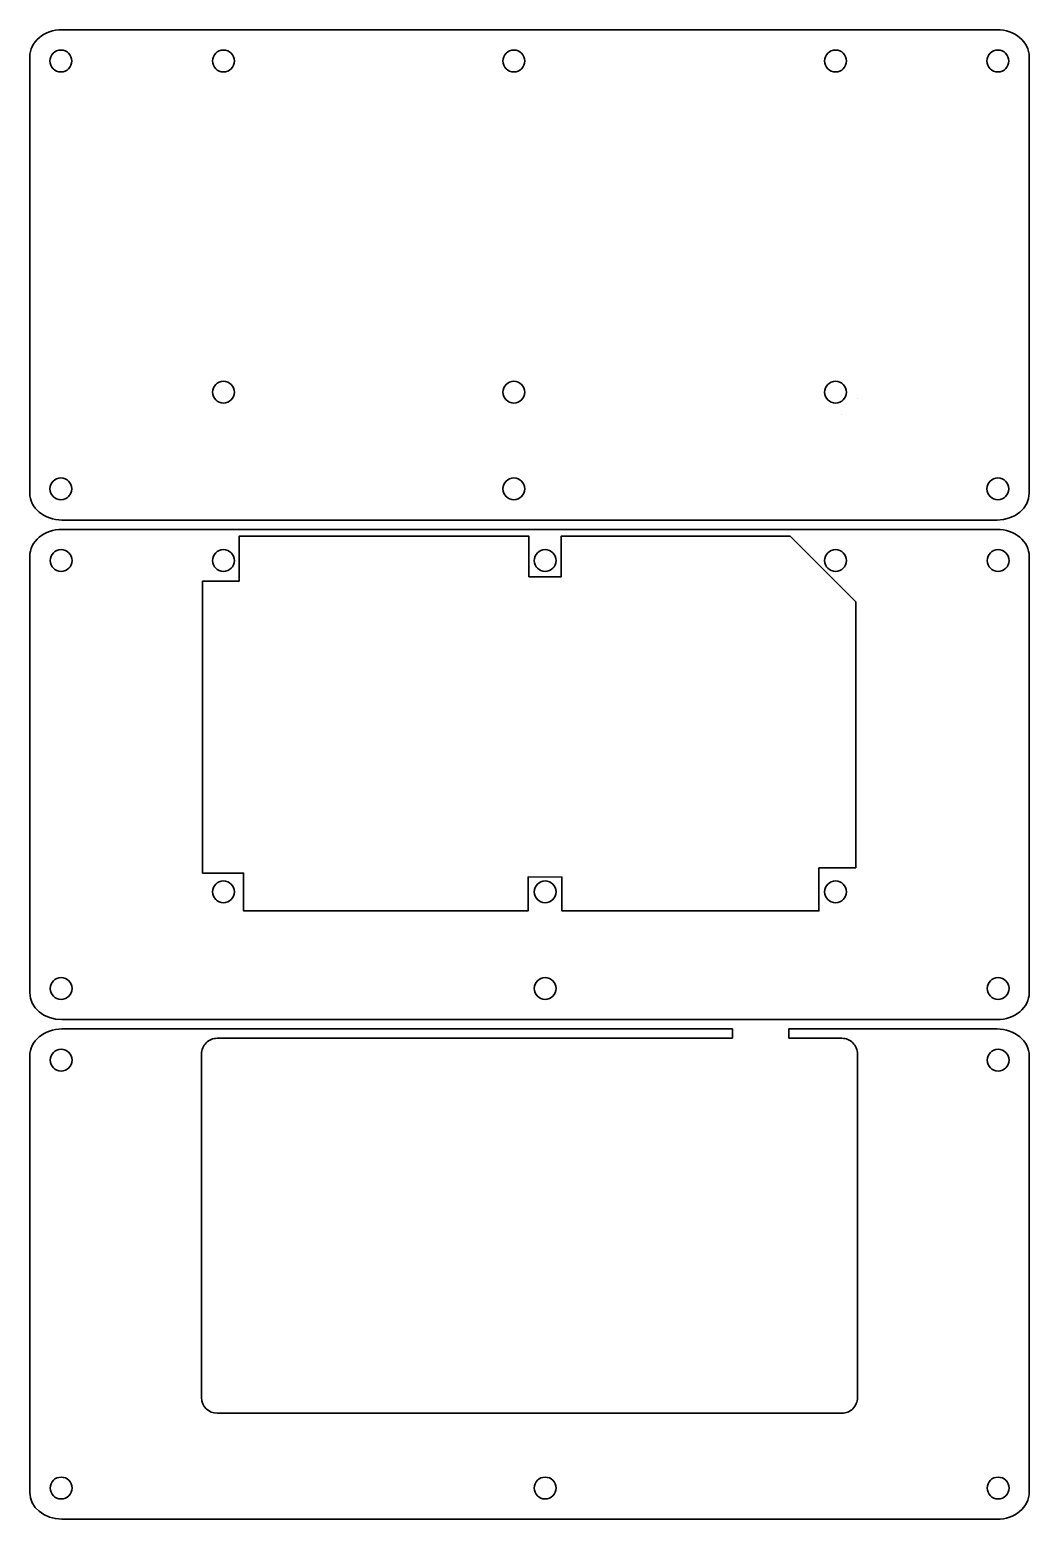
# Model space of a CAD drawing. Header units: millimetres. Extents: x 183 to 826, y -238 to 239.
# Drawn here: x 183.1 to 503.1, y -237.5 to 239.1 of the extents above; entities that cross this region are included whole.
import ezdxf

# ---------------------------------------------------------------- set-up
doc = ezdxf.new("R2010")
doc.units = ezdxf.units.MM
doc.header["$MEASUREMENT"] = 0
doc.layers.add('Layer 1', color=7, linetype='Continuous')

msp = doc.modelspace()

# ---------------------------------------------------------------- linework, layer by layer
at = {"layer": 'Layer 1', "lineweight": 35}
for points, knots in [([(492.782, 239.109), (495.5071, 239.109), (498.1207, 238.2019), (500.0476, 236.5875), (501.9745, 234.9731), (503.0572, 232.7834), (503.0572, 230.5003), (503.0572, 230.5003), (503.0572, 90.839), (503.0572, 90.839), (503.0572, 86.0845), (498.4568, 82.2302), (492.782, 82.2302), (492.782, 82.2302), (193.3324, 82.2302), (193.3324, 82.2302), (190.6073, 82.2302), (187.9937, 83.1372), (186.0668, 84.7517), (184.1398, 86.3661), (183.0572, 88.5558), (183.0572, 90.839), (183.0572, 90.839), (183.0572, 230.5003), (183.0572, 230.5003), (183.0572, 232.7834), (184.1399, 234.9731), (186.0668, 236.5875), (187.9937, 238.2019), (190.6073, 239.109), (193.3324, 239.109), (193.3324, 239.109), (492.782, 239.109), (492.782, 239.109)], [0, 0, 0, 0, 0.09090909, 0.09090909, 0.09090909, 0.18181818, 0.18181818, 0.18181818, 0.27272727, 0.27272727, 0.27272727, 0.36363636, 0.36363636, 0.36363636, 0.45454545, 0.45454545, 0.45454545, 0.54545455, 0.54545455, 0.54545455, 0.63636364, 0.63636364, 0.63636364, 0.72727273, 0.72727273, 0.72727273, 0.81818182, 0.81818182, 0.81818182, 0.90909091, 0.90909091, 0.90909091, 1, 1, 1, 1]), ([(189.5255, 229.1302), (189.5255, 231.0632), (191.0925, 232.6302), (193.0255, 232.6302), (194.9585, 232.6302), (196.5255, 231.0632), (196.5255, 229.1302), (196.5255, 227.1972), (194.9585, 225.6302), (193.0255, 225.6302), (191.0925, 225.6302), (189.5255, 227.1972), (189.5255, 229.1302)], [0, 0, 0, 0, 0.25, 0.25, 0.25, 0.5, 0.5, 0.5, 0.75, 0.75, 0.75, 1, 1, 1, 1]), ([(241.5572, 229.1302), (241.5572, 231.0632), (243.1242, 232.6302), (245.0572, 232.6302), (246.9902, 232.6302), (248.5572, 231.0632), (248.5572, 229.1302), (248.5572, 227.1972), (246.9902, 225.6302), (245.0572, 225.6302), (243.1242, 225.6302), (241.5572, 227.1972), (241.5572, 229.1302)], [0, 0, 0, 0, 0.25, 0.25, 0.25, 0.5, 0.5, 0.5, 0.75, 0.75, 0.75, 1, 1, 1, 1]), ([(334.5572, 229.1301), (334.5572, 231.0632), (336.1242, 232.6301), (338.0572, 232.6301), (339.9902, 232.6302), (341.5572, 231.0632), (341.5572, 229.1302), (341.5572, 227.1971), (339.9902, 225.6302), (338.0572, 225.6302), (336.1242, 225.6301), (334.5572, 227.1971), (334.5572, 229.1301)], [0, 0, 0, 0, 0.25, 0.25, 0.25, 0.5, 0.5, 0.5, 0.75, 0.75, 0.75, 1, 1, 1, 1]), ([(437.5572, 229.1302), (437.5572, 231.0632), (439.1242, 232.6302), (441.0572, 232.6302), (442.9902, 232.6302), (444.5572, 231.0632), (444.5572, 229.1302), (444.5572, 227.1972), (442.9902, 225.6302), (441.0572, 225.6302), (439.1242, 225.6302), (437.5572, 227.1972), (437.5572, 229.1302)], [0, 0, 0, 0, 0.25, 0.25, 0.25, 0.5, 0.5, 0.5, 0.75, 0.75, 0.75, 1, 1, 1, 1]), ([(489.5255, 229.1302), (489.5255, 231.0632), (491.0925, 232.6302), (493.0255, 232.6302), (494.9585, 232.6302), (496.5255, 231.0632), (496.5255, 229.1302), (496.5255, 227.1972), (494.9585, 225.6302), (493.0255, 225.6302), (491.0925, 225.6302), (489.5255, 227.1972), (489.5255, 229.1302)], [0, 0, 0, 0, 0.25, 0.25, 0.25, 0.5, 0.5, 0.5, 0.75, 0.75, 0.75, 1, 1, 1, 1]), ([(241.5572, 123.1302), (241.5572, 125.0632), (243.1242, 126.6302), (245.0572, 126.6302), (246.9902, 126.6302), (248.5572, 125.0632), (248.5572, 123.1302), (248.5572, 121.1972), (246.9902, 119.6302), (245.0572, 119.6302), (243.1242, 119.6302), (241.5572, 121.1972), (241.5572, 123.1302)], [0, 0, 0, 0, 0.25, 0.25, 0.25, 0.5, 0.5, 0.5, 0.75, 0.75, 0.75, 1, 1, 1, 1]), ([(334.5572, 123.1302), (334.5572, 125.0632), (336.1242, 126.6302), (338.0572, 126.6302), (339.9902, 126.6302), (341.5572, 125.0632), (341.5572, 123.1302), (341.5572, 121.1972), (339.9902, 119.6302), (338.0572, 119.6302), (336.1242, 119.6302), (334.5572, 121.1972), (334.5572, 123.1302)], [0, 0, 0, 0, 0.25, 0.25, 0.25, 0.5, 0.5, 0.5, 0.75, 0.75, 0.75, 1, 1, 1, 1]), ([(437.5572, 123.1302), (437.5572, 125.0632), (439.1242, 126.6302), (441.0572, 126.6302), (442.9902, 126.6302), (444.5572, 125.0632), (444.5572, 123.1302), (444.5572, 121.1972), (442.9902, 119.6302), (441.0572, 119.6302), (439.1242, 119.6302), (437.5572, 121.1972), (437.5572, 123.1302)], [0, 0, 0, 0, 0.25, 0.25, 0.25, 0.5, 0.5, 0.5, 0.75, 0.75, 0.75, 1, 1, 1, 1]), ([(189.5255, 92.1998), (189.5255, 94.1328), (191.0925, 95.6998), (193.0255, 95.6998), (194.9585, 95.6998), (196.5255, 94.1328), (196.5255, 92.1998), (196.5255, 90.2668), (194.9585, 88.6998), (193.0255, 88.6998), (191.0925, 88.6998), (189.5255, 90.2668), (189.5255, 92.1998)], [0, 0, 0, 0, 0.25, 0.25, 0.25, 0.5, 0.5, 0.5, 0.75, 0.75, 0.75, 1, 1, 1, 1]), ([(334.5572, 92.1998), (334.5572, 94.1328), (336.1242, 95.6998), (338.0572, 95.6998), (339.9902, 95.6998), (341.5572, 94.1328), (341.5572, 92.1998), (341.5572, 90.2668), (339.9902, 88.6998), (338.0572, 88.6998), (336.1242, 88.6998), (334.5572, 90.2668), (334.5572, 92.1998)], [0, 0, 0, 0, 0.25, 0.25, 0.25, 0.5, 0.5, 0.5, 0.75, 0.75, 0.75, 1, 1, 1, 1]), ([(489.5255, 92.1983), (489.5255, 94.1313), (491.0925, 95.6983), (493.0255, 95.6983), (494.9585, 95.6983), (496.5255, 94.1313), (496.5255, 92.1983), (496.5255, 90.2653), (494.9585, 88.6983), (493.0255, 88.6983), (491.0925, 88.6983), (489.5255, 90.2653), (489.5255, 92.1983)], [0, 0, 0, 0, 0.25, 0.25, 0.25, 0.5, 0.5, 0.5, 0.75, 0.75, 0.75, 1, 1, 1, 1]), ([(193.3324, 79.2315), (190.6073, 79.2315), (187.9937, 78.3244), (186.0668, 76.71), (184.1399, 75.0956), (183.0572, 72.9059), (183.0572, 70.6228), (183.0572, 70.6228), (183.0572, -69.0385), (183.0572, -69.0385), (183.0572, -73.793), (187.6576, -77.6473), (193.3324, -77.6473), (193.3324, -77.6473), (492.782, -77.6473), (492.782, -77.6473), (495.5071, -77.6473), (498.1207, -76.7403), (500.0476, -75.1258), (501.9746, -73.5114), (503.0572, -71.3217), (503.0572, -69.0385), (503.0572, -69.0385), (503.0572, 70.6228), (503.0572, 70.6228), (503.0572, 72.9059), (501.9745, 75.0956), (500.0476, 76.71), (498.1207, 78.3244), (495.5071, 79.2315), (492.782, 79.2315), (492.782, 79.2315), (193.3324, 79.2315), (193.3324, 79.2315)], [0, 0, 0, 0, 0.09090909, 0.09090909, 0.09090909, 0.18181818, 0.18181818, 0.18181818, 0.27272727, 0.27272727, 0.27272727, 0.36363636, 0.36363636, 0.36363636, 0.45454545, 0.45454545, 0.45454545, 0.54545455, 0.54545455, 0.54545455, 0.63636364, 0.63636364, 0.63636364, 0.72727273, 0.72727273, 0.72727273, 0.81818182, 0.81818182, 0.81818182, 0.90909091, 0.90909091, 0.90909091, 1, 1, 1, 1]), ([(435.7388, -29.0355), (435.7388, -29.0355), (447.4941, -29.0355), (447.4941, -29.0355), (447.4941, -29.0355), (447.4941, 4.3103), (447.4941, 4.3103), (447.4941, 4.3103), (447.4941, 56.0842), (447.4941, 56.0842), (447.4941, 56.0842), (426.526, 77.0523), (426.526, 77.0523), (426.526, 77.0523), (353.1725, 77.0523), (353.1725, 77.0523), (353.1725, 77.0523), (353.2088, 64.0941), (353.2088, 64.0941), (353.2088, 64.0941), (342.8552, 64.0941), (342.8552, 64.0941), (342.8552, 64.0941), (342.8552, 77.0523), (342.8552, 77.0523), (342.8552, 77.0523), (250.0475, 77.0523), (250.0475, 77.0523), (250.0475, 77.0523), (250.0475, 62.7027), (250.0475, 62.7027), (250.0475, 62.7027), (238.3633, 62.7027), (238.3633, 62.7027), (238.3633, 62.7027), (238.3633, -30.7677), (238.3633, -30.7677), (238.3633, -30.7677), (251.5233, -30.7677), (251.5233, -30.7677), (251.5233, -30.7677), (251.5233, -42.861), (251.5233, -42.861), (251.5233, -42.861), (297.5772, -42.861), (297.5772, -42.861), (297.5772, -42.861), (342.6151, -42.861), (342.6151, -42.861), (342.6151, -42.861), (342.6151, -31.9838), (342.6151, -31.9838), (342.6151, -31.9838), (353.4494, -32.0249), (353.4494, -32.0249), (353.4494, -32.0249), (353.4494, -42.861), (353.4494, -42.861), (353.4494, -42.861), (435.7388, -42.861), (435.7388, -42.861), (435.7388, -42.861), (435.7388, -29.0355), (435.7388, -29.0355)], [0, 0, 0, 0, 0.04761905, 0.04761905, 0.04761905, 0.0952381, 0.0952381, 0.0952381, 0.14285714, 0.14285714, 0.14285714, 0.19047619, 0.19047619, 0.19047619, 0.23809524, 0.23809524, 0.23809524, 0.28571429, 0.28571429, 0.28571429, 0.33333333, 0.33333333, 0.33333333, 0.38095238, 0.38095238, 0.38095238, 0.42857143, 0.42857143, 0.42857143, 0.47619048, 0.47619048, 0.47619048, 0.52380952, 0.52380952, 0.52380952, 0.57142857, 0.57142857, 0.57142857, 0.61904762, 0.61904762, 0.61904762, 0.66666667, 0.66666667, 0.66666667, 0.71428571, 0.71428571, 0.71428571, 0.76190476, 0.76190476, 0.76190476, 0.80952381, 0.80952381, 0.80952381, 0.85714286, 0.85714286, 0.85714286, 0.9047619, 0.9047619, 0.9047619, 0.95238095, 0.95238095, 0.95238095, 1, 1, 1, 1]), ([(196.5889, 69.2527), (196.5889, 71.1857), (195.0219, 72.7527), (193.0889, 72.7527), (191.1559, 72.7527), (189.5889, 71.1857), (189.5889, 69.2527), (189.5889, 67.3197), (191.1559, 65.7527), (193.0889, 65.7527), (195.0219, 65.7527), (196.5889, 67.3197), (196.5889, 69.2527)], [0, 0, 0, 0, 0.25, 0.25, 0.25, 0.5, 0.5, 0.5, 0.75, 0.75, 0.75, 1, 1, 1, 1]), ([(248.5572, 69.2527), (248.5572, 71.1857), (246.9902, 72.7527), (245.0572, 72.7527), (243.1242, 72.7527), (241.5572, 71.1857), (241.5572, 69.2527), (241.5572, 67.3197), (243.1242, 65.7527), (245.0572, 65.7527), (246.9902, 65.7527), (248.5572, 67.3197), (248.5572, 69.2527)], [0, 0, 0, 0, 0.25, 0.25, 0.25, 0.5, 0.5, 0.5, 0.75, 0.75, 0.75, 1, 1, 1, 1]), ([(351.5572, 69.2526), (351.5572, 71.1857), (349.9902, 72.7526), (348.0572, 72.7526), (346.1242, 72.7527), (344.5572, 71.1857), (344.5572, 69.2527), (344.5572, 67.3196), (346.1242, 65.7527), (348.0572, 65.7527), (349.9902, 65.7526), (351.5572, 67.3196), (351.5572, 69.2526)], [0, 0, 0, 0, 0.25, 0.25, 0.25, 0.5, 0.5, 0.5, 0.75, 0.75, 0.75, 1, 1, 1, 1]), ([(444.5572, 69.2527), (444.5572, 71.1857), (442.9902, 72.7527), (441.0572, 72.7527), (439.1242, 72.7527), (437.5572, 71.1857), (437.5572, 69.2527), (437.5572, 67.3197), (439.1242, 65.7527), (441.0572, 65.7527), (442.9902, 65.7527), (444.5572, 67.3197), (444.5572, 69.2527)], [0, 0, 0, 0, 0.25, 0.25, 0.25, 0.5, 0.5, 0.5, 0.75, 0.75, 0.75, 1, 1, 1, 1]), ([(496.5889, 69.2527), (496.5889, 71.1857), (495.0219, 72.7527), (493.0889, 72.7527), (491.1559, 72.7527), (489.5889, 71.1857), (489.5889, 69.2527), (489.5889, 67.3197), (491.1559, 65.7527), (493.0889, 65.7527), (495.0219, 65.7527), (496.5889, 67.3197), (496.5889, 69.2527)], [0, 0, 0, 0, 0.25, 0.25, 0.25, 0.5, 0.5, 0.5, 0.75, 0.75, 0.75, 1, 1, 1, 1]), ([(248.5572, -36.7473), (248.5572, -34.8143), (246.9902, -33.2473), (245.0572, -33.2473), (243.1242, -33.2473), (241.5572, -34.8143), (241.5572, -36.7473), (241.5572, -38.6803), (243.1242, -40.2473), (245.0572, -40.2473), (246.9902, -40.2473), (248.5572, -38.6803), (248.5572, -36.7473)], [0, 0, 0, 0, 0.25, 0.25, 0.25, 0.5, 0.5, 0.5, 0.75, 0.75, 0.75, 1, 1, 1, 1]), ([(351.5571, -36.7474), (351.5571, -34.8143), (349.9902, -33.2475), (348.0572, -33.2475), (346.1242, -33.2474), (344.5572, -34.8143), (344.5572, -36.7473), (344.5572, -38.6804), (346.1242, -40.2472), (348.0572, -40.2472), (349.9902, -40.2474), (351.5571, -38.6804), (351.5571, -36.7474)], [0, 0, 0, 0, 0.25, 0.25, 0.25, 0.5, 0.5, 0.5, 0.75, 0.75, 0.75, 1, 1, 1, 1]), ([(444.5572, -36.7473), (444.5572, -34.8143), (442.9902, -33.2473), (441.0572, -33.2473), (439.1242, -33.2473), (437.5572, -34.8143), (437.5572, -36.7473), (437.5572, -38.6803), (439.1242, -40.2473), (441.0572, -40.2473), (442.9902, -40.2473), (444.5572, -38.6803), (444.5572, -36.7473)], [0, 0, 0, 0, 0.25, 0.25, 0.25, 0.5, 0.5, 0.5, 0.75, 0.75, 0.75, 1, 1, 1, 1]), ([(196.5889, -67.6792), (196.5889, -65.7462), (195.0219, -64.1792), (193.0889, -64.1792), (191.1559, -64.1792), (189.5889, -65.7462), (189.5889, -67.6792), (189.5889, -69.6122), (191.1559, -71.1792), (193.0889, -71.1792), (195.0219, -71.1792), (196.5889, -69.6122), (196.5889, -67.6792)], [0, 0, 0, 0, 0.25, 0.25, 0.25, 0.5, 0.5, 0.5, 0.75, 0.75, 0.75, 1, 1, 1, 1]), ([(351.5572, -67.6777), (351.5572, -65.7447), (349.9902, -64.1777), (348.0572, -64.1777), (346.1242, -64.1777), (344.5572, -65.7447), (344.5572, -67.6777), (344.5572, -69.6107), (346.1242, -71.1777), (348.0572, -71.1777), (349.9902, -71.1777), (351.5572, -69.6107), (351.5572, -67.6777)], [0, 0, 0, 0, 0.25, 0.25, 0.25, 0.5, 0.5, 0.5, 0.75, 0.75, 0.75, 1, 1, 1, 1]), ([(496.5889, -67.6777), (496.5889, -65.7447), (495.0219, -64.1777), (493.0889, -64.1777), (491.1559, -64.1777), (489.5889, -65.7447), (489.5889, -67.6777), (489.5889, -69.6107), (491.1559, -71.1777), (493.0889, -71.1777), (495.0219, -71.1777), (496.5889, -69.6107), (496.5889, -67.6777)], [0, 0, 0, 0, 0.25, 0.25, 0.25, 0.5, 0.5, 0.5, 0.75, 0.75, 0.75, 1, 1, 1, 1])]:
    msp.add_open_spline(points, degree=3, knots=knots, dxfattribs=at)
for points in [[(448.0572, 121.1302), (448.0572, 121.1302), (448.0572, 121.1302), (448.0572, 121.1302)], [(448.0572, 121.1302), (448.0572, 121.1302), (448.0572, 121.1302), (448.0572, 121.1302)], [(448.0572, 121.1301), (448.0572, 121.1301), (448.0572, 121.1301), (448.0572, 121.1301)], [(448.0572, 121.1301), (448.0572, 121.1301), (448.0572, 121.1301), (448.0572, 121.1301)], [(443.0572, 116.1302), (443.0572, 116.1302), (443.0572, 116.1302), (443.0572, 116.1302)], [(443.0572, 116.1302), (443.0572, 116.1302), (443.0572, 116.1302), (443.0572, 116.1302)], [(443.0572, 116.1301), (443.0572, 116.1301), (443.0572, 116.1301), (443.0572, 116.1301)], [(443.0572, 116.1301), (443.0572, 116.1301), (443.0572, 116.1301), (443.0572, 116.1301)]]:
    msp.add_open_spline(points, degree=3, dxfattribs=at)
at = {"layer": 'Layer 1', "color": 250, "lineweight": 35}
for points, knots in [([(408.0484, -83.6249), (408.0484, -83.6249), (408.0484, -80.6461), (408.0484, -80.6461), (408.0484, -80.6461), (193.3324, -80.6461), (193.3324, -80.6461), (190.6073, -80.6461), (187.9937, -81.5532), (186.0668, -83.1676), (184.1399, -84.782), (183.0572, -86.9717), (183.0572, -89.2548), (183.0572, -89.2548), (183.0572, -228.9161), (183.0572, -228.9161), (183.0572, -233.6706), (187.6576, -237.5249), (193.3324, -237.5249), (193.3324, -237.5249), (492.782, -237.5249), (492.782, -237.5249), (495.5071, -237.5249), (498.1207, -236.6179), (500.0476, -235.0034), (501.9746, -233.389), (503.0572, -231.1993), (503.0572, -228.9161), (503.0572, -228.9161), (503.0572, -89.2548), (503.0572, -89.2548), (503.0572, -86.9717), (501.9745, -84.782), (500.0476, -83.1676), (498.1207, -81.5532), (495.5071, -80.6461), (492.782, -80.6461), (492.782, -80.6461), (426.0484, -80.6461), (426.0484, -80.6461), (426.0484, -80.6461), (426.0484, -83.6249), (426.0484, -83.6249)], [0, 0, 0, 0, 0.07142857, 0.07142857, 0.07142857, 0.14285714, 0.14285714, 0.14285714, 0.21428571, 0.21428571, 0.21428571, 0.28571429, 0.28571429, 0.28571429, 0.35714286, 0.35714286, 0.35714286, 0.42857143, 0.42857143, 0.42857143, 0.5, 0.5, 0.5, 0.57142857, 0.57142857, 0.57142857, 0.64285714, 0.64285714, 0.64285714, 0.71428571, 0.71428571, 0.71428571, 0.78571429, 0.78571429, 0.78571429, 0.85714286, 0.85714286, 0.85714286, 0.92857143, 0.92857143, 0.92857143, 1, 1, 1, 1]), ([(426.0484, -83.6249), (431.5348, -83.6249), (437.1942, -83.6249), (443.0572, -83.6249), (444.3833, -83.6249), (445.6551, -84.1517), (446.5927, -85.0894), (447.5304, -86.027), (448.0572, -87.2988), (448.0572, -88.6249), (448.0572, -88.6249), (448.0572, -198.6249), (448.0572, -198.6249), (448.0572, -199.951), (447.5304, -201.2228), (446.5927, -202.1604), (445.6551, -203.0981), (444.3833, -203.6249), (443.0572, -203.6249), (443.0572, -203.6249), (243.0572, -203.6249), (243.0572, -203.6249), (240.2958, -203.6249), (238.0572, -201.3863), (238.0572, -198.6249), (238.0572, -198.6249), (238.0572, -88.6249), (238.0572, -88.6249), (238.0572, -87.2988), (238.584, -86.027), (239.5217, -85.0894), (240.4593, -84.1517), (241.7311, -83.6249), (243.0572, -83.6249), (309.8869, -83.6249), (350.2076, -83.6249), (408.0484, -83.6249)], [0, 0, 0, 0, 0.08333333, 0.08333333, 0.08333333, 0.16666667, 0.16666667, 0.16666667, 0.25, 0.25, 0.25, 0.33333333, 0.33333333, 0.33333333, 0.41666667, 0.41666667, 0.41666667, 0.5, 0.5, 0.5, 0.58333333, 0.58333333, 0.58333333, 0.66666667, 0.66666667, 0.66666667, 0.75, 0.75, 0.75, 0.83333333, 0.83333333, 0.83333333, 0.91666667, 0.91666667, 0.91666667, 1, 1, 1, 1]), ([(196.5889, -90.6249), (196.5889, -88.6919), (195.0219, -87.1249), (193.0889, -87.1249), (191.1559, -87.1249), (189.5889, -88.6919), (189.5889, -90.6249), (189.5889, -92.5579), (191.1559, -94.1249), (193.0889, -94.1249), (195.0219, -94.1249), (196.5889, -92.5579), (196.5889, -90.6249)], [0, 0, 0, 0, 0.25, 0.25, 0.25, 0.5, 0.5, 0.5, 0.75, 0.75, 0.75, 1, 1, 1, 1]), ([(496.5889, -90.6249), (496.5889, -88.6919), (495.0219, -87.1249), (493.0889, -87.1249), (491.1559, -87.1249), (489.5889, -88.6919), (489.5889, -90.6249), (489.5889, -92.5579), (491.1559, -94.1249), (493.0889, -94.1249), (495.0219, -94.1249), (496.5889, -92.5579), (496.5889, -90.6249)], [0, 0, 0, 0, 0.25, 0.25, 0.25, 0.5, 0.5, 0.5, 0.75, 0.75, 0.75, 1, 1, 1, 1]), ([(196.5889, -227.5568), (196.5889, -225.6238), (195.0219, -224.0568), (193.0889, -224.0568), (191.1559, -224.0568), (189.5889, -225.6238), (189.5889, -227.5568), (189.5889, -229.4898), (191.1559, -231.0568), (193.0889, -231.0568), (195.0219, -231.0568), (196.5889, -229.4898), (196.5889, -227.5568)], [0, 0, 0, 0, 0.25, 0.25, 0.25, 0.5, 0.5, 0.5, 0.75, 0.75, 0.75, 1, 1, 1, 1]), ([(351.5572, -227.5553), (351.5572, -225.6223), (349.9902, -224.0553), (348.0572, -224.0553), (346.1242, -224.0553), (344.5572, -225.6223), (344.5572, -227.5553), (344.5572, -229.4883), (346.1242, -231.0553), (348.0572, -231.0553), (349.9902, -231.0553), (351.5572, -229.4883), (351.5572, -227.5553)], [0, 0, 0, 0, 0.25, 0.25, 0.25, 0.5, 0.5, 0.5, 0.75, 0.75, 0.75, 1, 1, 1, 1]), ([(496.5889, -227.5553), (496.5889, -225.6223), (495.0219, -224.0553), (493.0889, -224.0553), (491.1559, -224.0553), (489.5889, -225.6223), (489.5889, -227.5553), (489.5889, -229.4883), (491.1559, -231.0553), (493.0889, -231.0553), (495.0219, -231.0553), (496.5889, -229.4883), (496.5889, -227.5553)], [0, 0, 0, 0, 0.25, 0.25, 0.25, 0.5, 0.5, 0.5, 0.75, 0.75, 0.75, 1, 1, 1, 1])]:
    msp.add_open_spline(points, degree=3, knots=knots, dxfattribs=at)

doc.saveas('drawing.dxf')
